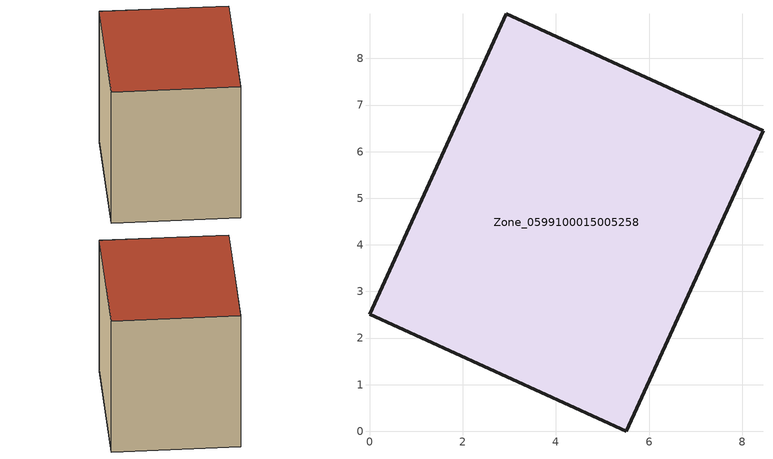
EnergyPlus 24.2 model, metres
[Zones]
Zone_0599100015005258
 floor ground (C_G): 5.5,0 0,2.51 2.94,8.96 8.45,6.45 z0.78
 wall outside (C_F): 0,2.51 5.5,0 8.45,6.45 2.94,8.96 0,2.51 z0.78:7.99
 roof outside (C_R): 8.45,6.45 2.94,8.96 0,2.51 5.5,0 z7.99
[BUILDING]
Pand.0599100015005258: North Axis=0; Terrain=City; Loads Convergence Tolerance Value=0.04; Temperature Convergence Tolerance Value=0.4; Solar Distribution=FullExterior; Maximum Number of Warmup Days=25; Minimum Number of Warmup Days=1
[Site:Location]
Rotterdam.The.Hague.AP_ZH_NLD Design_Conditions: Latitude=51.96; Longitude=4.45; Time Zone=1; Elevation=-4.5
[SITE:GROUNDTEMPERATURE:BUILDINGSURFACE]
18, 18, 18, 18, 18, 18, 18, 18, 18, 18, 18, 18
[MATERIAL] Thermal Absorptance=0.9; Solar Absorptance=0.7; Visible Absorptance=0.7
Name | Roughness | Thickness | Conductivity | Density | Specific Heat
G.TC.1965-1974 | MediumSmooth | 0.15 | 0.882353 | 540 | 1210
F.TC.1965-1974 | Rough | 0.3 | 0.697674 | 1920 | 840
R.TC.1965-1974 | MediumRough | 0.2 | 0.232558 | 1500 | 1000
[CONSTRUCTION]
C_G: G.TC.1965-1974
C_F: F.TC.1965-1974
C_R: R.TC.1965-1974
[ZONE]
Zone_0599100015005258: Type=1; Multiplier=1; Ceiling Height=Autocalculate; Volume=Autocalculate; Floor Area=autocalculate; Part of Total Floor Area=Yes
[ZONEINFILTRATION:DESIGNFLOWRATE]
Infil_Zone_0599100015005258: Zone or ZoneList or Space or SpaceList=Zone_0599100015005258; Schedule=AlwaysOn; Design Flow Rate Calculation Method=Flow/Area; Flow Rate per Floor Area=0.003; Constant Term Coefficient=1; Temperature Term Coefficient=0; Velocity Term Coefficient=0; Velocity Squared Term Coefficient=0
[HVACTEMPLATE:ZONE:IDEALLOADSAIRSYSTEM]
Zone_0599100015005258: Maximum Heating Supply Air Temperature=50; Minimum Cooling Supply Air Temperature=13; Maximum Heating Supply Air Humidity Ratio=0.0156; Minimum Cooling Supply Air Humidity Ratio=0.0077; Heating Limit=NoLimit; Cooling Limit=NoLimit; Dehumidification Control Type=ConstantSensibleHeatRatio; Cooling Sensible Heat Ratio=0.7; Dehumidification Setpoint=60; Humidification Control Type=None; Humidification Setpoint=30; Outdoor Air Method=None; Outdoor Air Flow Rate per Person=0.00944; Outdoor Air Flow Rate per Zone Floor Area=0; Outdoor Air Flow Rate per Zone=0; Demand Controlled Ventilation Type=None; Outdoor Air Economizer Type=NoEconomizer; Heat Recovery Type=None; Sensible Heat Recovery Effectiveness=0.7; Latent Heat Recovery Effectiveness=0.65
[ZONECONTROL:THERMOSTAT]
ThermostatControl_Zone_0599100015005258: Zone or ZoneList=Zone_0599100015005258; Control Type Schedule=DualSetpointControlType; Control 1=Thermostat_Zone_0599100015005258; Temperature Difference Between Cutout And Setpoint=0
[THERMOSTATSETPOINT:DUALSETPOINT]
Thermostat_Zone_0599100015005258: Heating Setpoint Temperature Schedule=HeatingSetpoint_Zone_0599100015005258; Cooling Setpoint Temperature Schedule=CoolingSetpoint_Zone_0599100015005258
[SCHEDULE:COMPACT]
HeatingSetpoint_Zone_0599100015005258: Through: 12/31, For: AllDays, Until: 24:00, 21
CoolingSetpoint_Zone_0599100015005258: Through: 12/31, For: AllDays, Until: 24:00, 24
DualSetpointControlType: Through: 12/31, For: AllDays, Until: 24:00, 4
AlwaysOn: Through: 12/31, For: AllDays, Until: 24:00, 1
